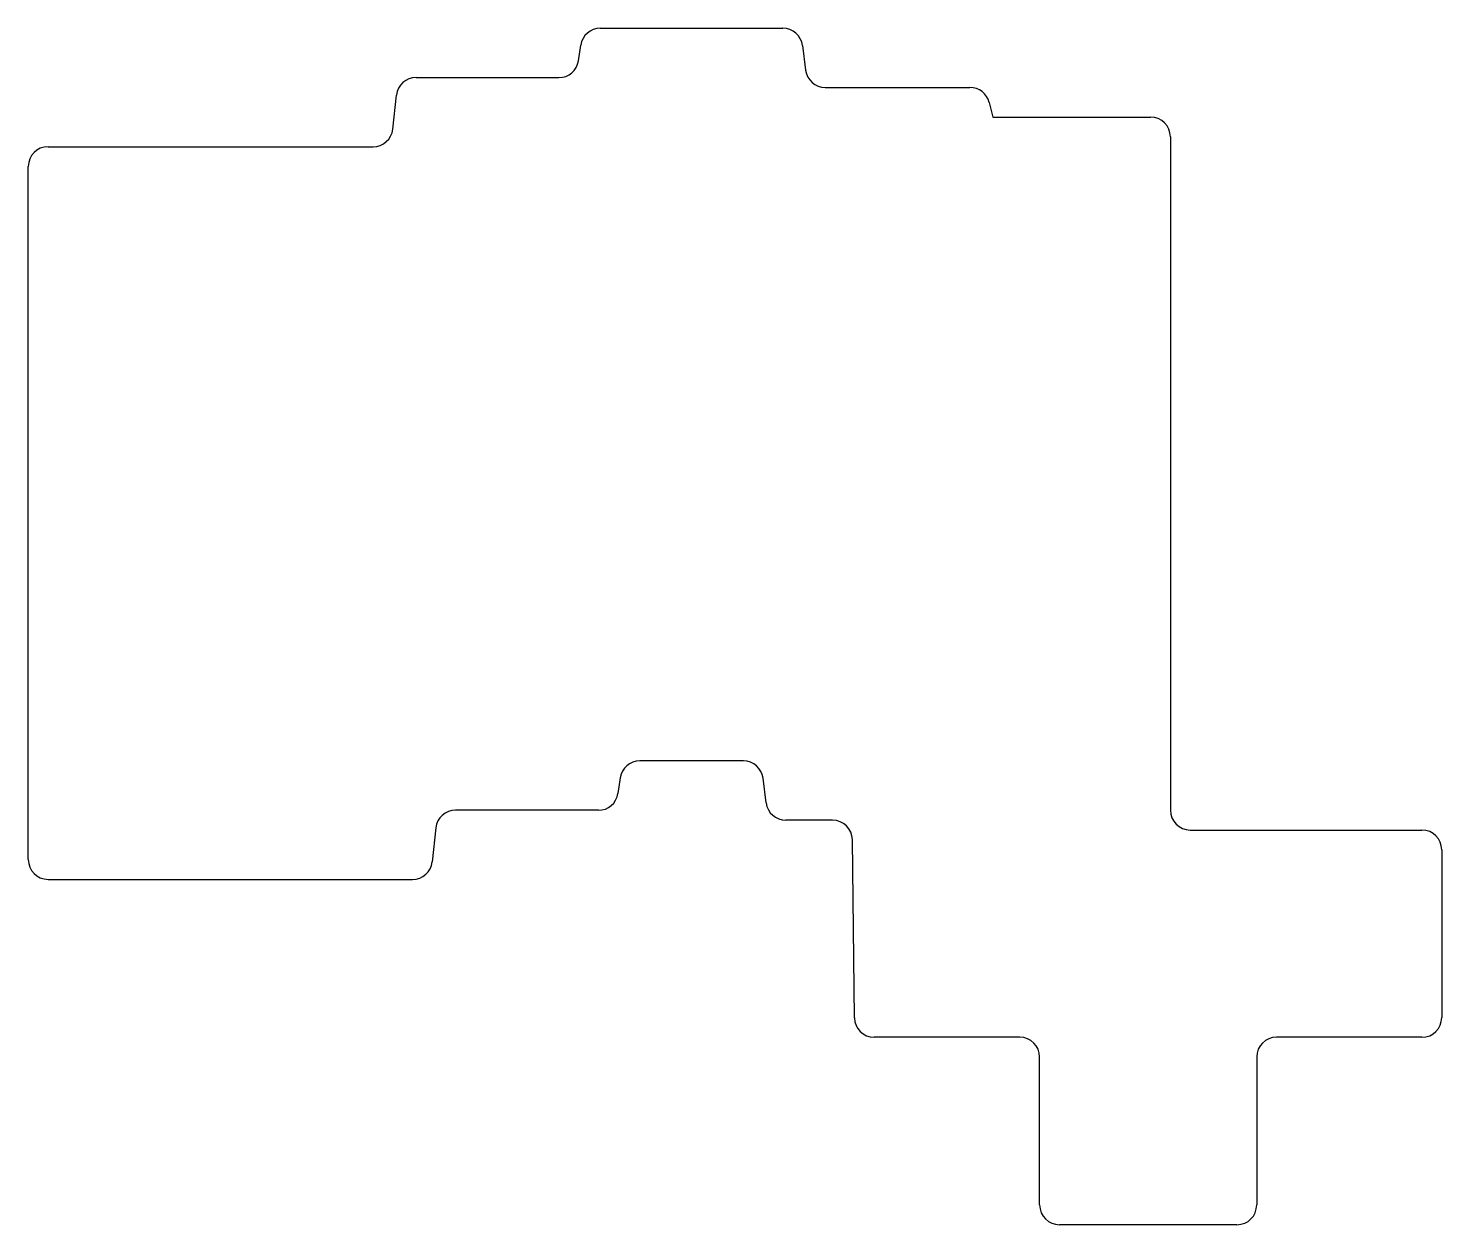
# Model space of a CAD drawing. Header units: millimetres. Extents: x 89 to 232, y -196 to -74.
import ezdxf

# ---------------------------------------------------------------- set-up
doc = ezdxf.new("R2010")
doc.units = ezdxf.units.MM

msp = doc.modelspace()

# ---------------------------------------------------------------- linework, layer by layer
for p, q in [((146.97, -74.25), (165.48, -74.25)), ((144.76, -77.55), (144.99, -75.95)), ((167.47, -76), (167.78, -78.5)), ((128.3, -79.25), (142.78, -79.25)), ((125.94, -84.46), (126.31, -81.04)), ((169.77, -80.25), (184.44, -80.25)), ((186.38, -81.76), (186.75, -83.25)), ((186.75, -83.25), (202.75, -83.25)), ((204.75, -85.25), (204.75, -153.5)), ((91, -86.25), (123.95, -86.25)), ((89, -158.5), (89, -88.25)), ((161.48, -148.5), (150.97, -148.5)), ((148.99, -150.2), (148.76, -151.8)), ((163.78, -152.75), (163.47, -150.25)), ((146.78, -153.5), (132.3, -153.5)), ((170.52, -154.5), (165.77, -154.5)), ((130.31, -155.29), (129.94, -158.71)), ((206.75, -155.5), (230.25, -155.5)), ((172.73, -174.52), (172.52, -156.48)), ((232.25, -157.5), (232.25, -174.5)), ((91, -160.5), (127.95, -160.5)), ((189.5, -176.5), (174.73, -176.5)), ((230.25, -176.5), (215.5, -176.5)), ((191.5, -193.5), (191.5, -178.5)), ((213.5, -178.5), (213.5, -193.5)), ((211.5, -195.5), (193.5, -195.5))]:
    msp.add_line(p, q)
for centre, start, end in [((146.97, -76.25), 90, 171.4692), ((165.48, -76.25), 7.125, 90), ((142.78, -77.25), 270, 351.4692), ((169.77, -78.25), 187.125, 270), ((128.3, -81.25), 90, 173.8845), ((184.44, -82.25), 14.038, 90), ((123.95, -84.25), 270, 353.8845), ((202.75, -85.25), 0, 90), ((91, -88.25), 90, 180), ((150.97, -150.5), 90, 171.4692), ((161.48, -150.5), 7.125, 90), ((146.78, -151.5), 270, 351.4692), ((165.77, -152.5), 187.125, 270), ((132.3, -155.5), 90, 173.8845), ((170.52, -156.5), 0.6511, 90), ((206.75, -153.5), 180, 270), ((230.25, -157.5), 0, 90), ((91, -158.5), 180, 270), ((127.95, -158.5), 270, 353.8845), ((174.73, -174.5), 180.6511, 270), ((230.25, -174.5), 270, 0), ((189.5, -178.5), 0, 90), ((215.5, -178.5), 90, 180), ((193.5, -193.5), 180, 270), ((211.5, -193.5), 270, 0)]:
    msp.add_arc(centre, 2, start, end)

doc.saveas('drawing.dxf')
